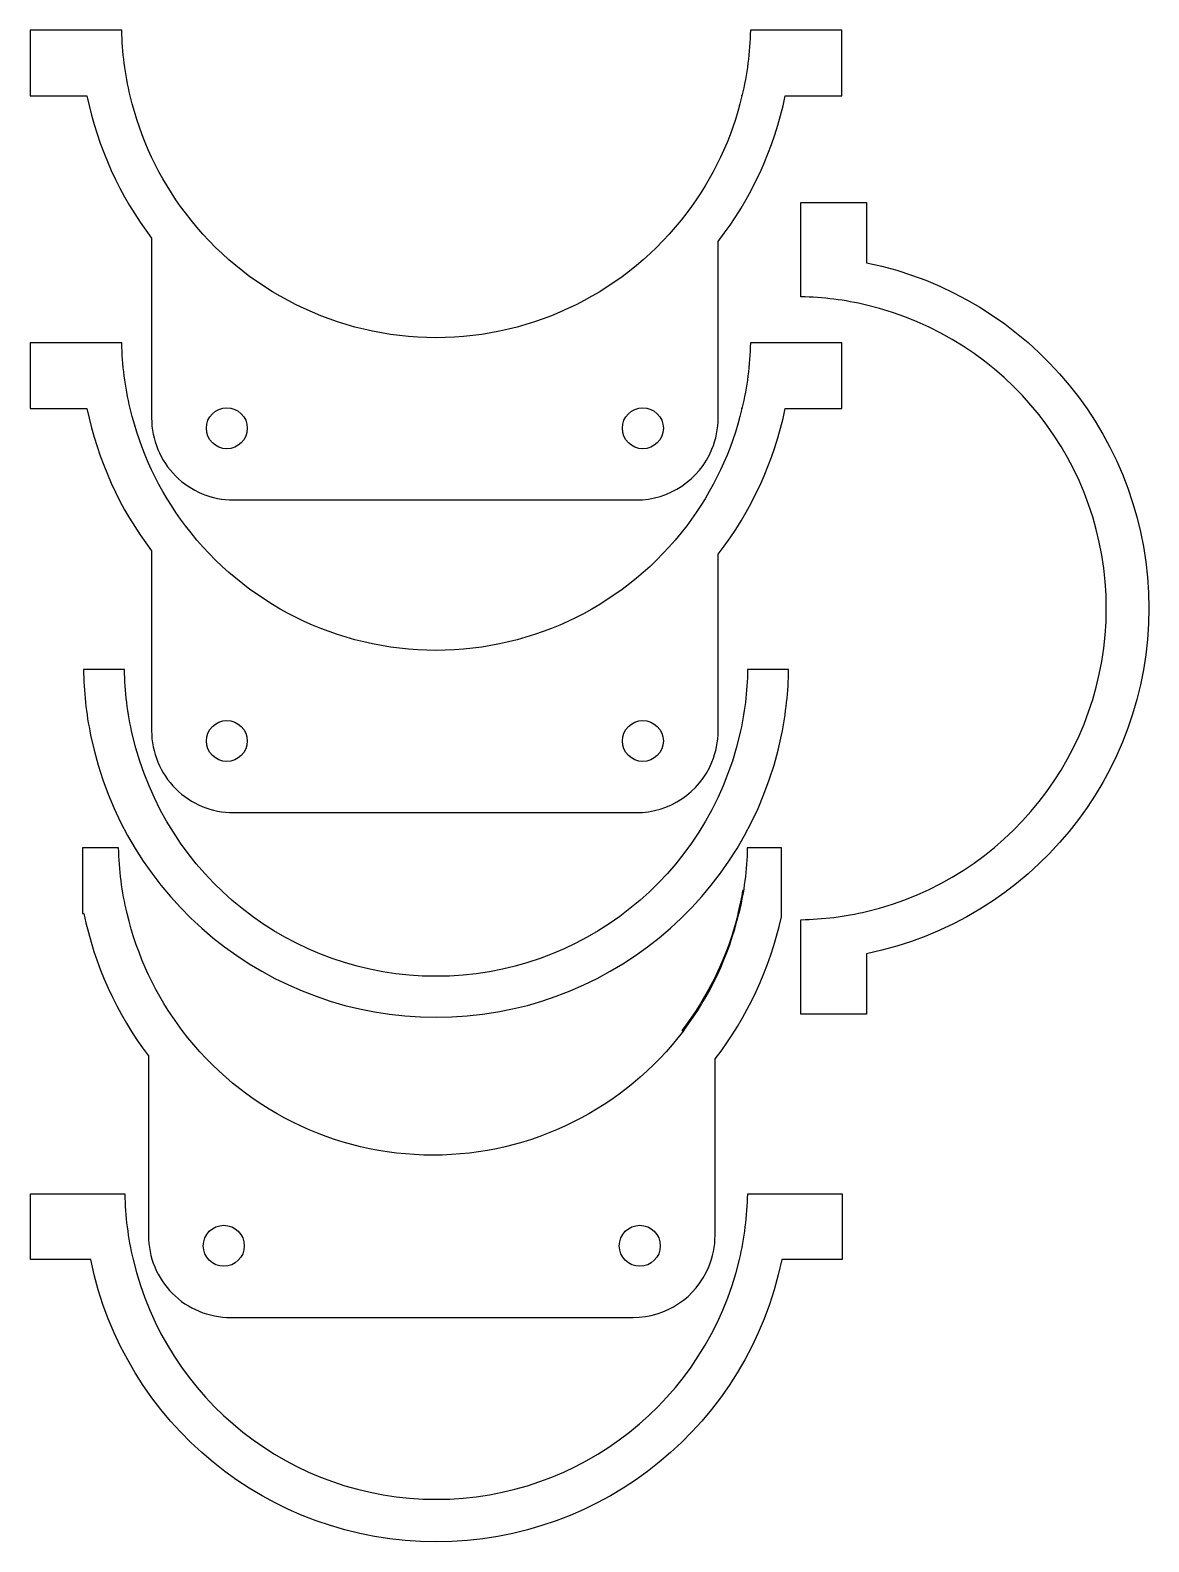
# Model space of a CAD drawing. Extents: x 26 to 162, y 16 to 200.
import ezdxf

# ---------------------------------------------------------------- set-up
doc = ezdxf.new("R2010")
doc.units = 0
doc.header["$LTSCALE"] = 2.97
doc.header["$MEASUREMENT"] = 0
doc.layers.get('0').update_dxf_attribs({"linetype": 'CONTINUOUS'})
doc.layers.add('FRONT_MIDDLE', color=7, linetype='CONTINUOUS')
doc.layers.add('FRONT_TOP', color=7, linetype='CONTINUOUS')

msp = doc.modelspace()

# ---------------------------------------------------------------- linework, layer by layer
at = {"color": 7, "linetype": 'CONTINUOUS'}
for p, q in [((112.81, 192), (112.73, 192)), ((112.81, 153.86), (112.73, 153.86)), ((32.38, 100.29), (32.38, 92.29)), ((112.44, 92.29), (112.36, 92.29))]:
    msp.add_line(p, q, dxfattribs=at)
for points in [[(118.99, 200), (113.84, 200, -0.052726), (112.81, 192, -0.104068), (106.08, 177.71, -0.497292), (44.92, 177.71, -0.104068), (38.19, 192, -0.052726), (37.16, 200), (26, 200), (26, 192), (32.91, 192, 0.11099), (40.8, 174.63), (40.8, 152.71, 0.414214), (50.8, 142.71), (99.91, 142.71, 0.303347), (109.15, 148.89, 0.098491), (109.91, 152.71), (109.91, 174.24, 0.113832), (118.09, 192), (125, 192), (125, 200)], [(118.99, 161.86), (113.84, 161.86, -0.052726), (112.81, 153.86, -0.104068), (106.08, 139.57, -0.497292), (44.92, 139.57, -0.104068), (38.19, 153.86, -0.052726), (37.16, 161.86), (26, 161.86), (26, 153.86), (32.91, 153.86, 0.11099), (40.8, 136.49), (40.8, 114.57, 0.414214), (50.8, 104.57), (99.91, 104.57, 0.303347), (109.15, 110.74, 0.098491), (109.91, 114.57), (109.91, 136.1, 0.113832), (118.09, 153.86), (125, 153.86), (125, 161.86)], [(47.48, 151.45, -1), (52.48, 151.45, -1)], [(98.22, 151.45, -1), (103.22, 151.45, -1)], [(47.48, 113.31, -1), (52.48, 113.31, -1)], [(98.22, 113.31, -1), (103.22, 113.31, -1)], [(47.11, 51.74, -1), (52.11, 51.74, -1)], [(97.85, 51.74, -1), (102.85, 51.74, -1)]]:
    msp.add_lwpolyline(points, format="xyb", close=True, dxfattribs=at)
for points in [[(105.7, 78, -0.497292), (44.54, 78, -0.104068), (37.81, 92.29, -0.052726), (36.78, 100.29), (32.38, 100.29)], [(117.62, 91.87), (117.62, 100.29), (113.46, 100.29, -0.052726), (112.44, 92.29)], [(32.38, 92.29), (32.54, 92.29, 0.11099), (40.42, 74.91), (40.42, 53, 0.414214), (50.42, 43), (99.53, 43, 0.303347), (108.77, 49.17, 0.098491), (109.53, 53), (109.53, 74.53, 0.111354), (117.62, 91.87)], [(112.36, 92.29, -0.104092), (105.47, 78), (105.7, 78)]]:
    msp.add_lwpolyline(points, format="xyb", dxfattribs=at)
for centre, radius, start, end in [((74.98, 101.5), 38.5, 346.1529, 350.4958), ((75.12, 101.14), 38.35, 322.8816, 346.6467)]:
    msp.add_arc(centre, radius, start, end, dxfattribs=at)
at = {"layer": 'FRONT_MIDDLE', "linetype": 'CONTINUOUS'}
msp.add_lwpolyline([(117.64, 114.04, 0.046882), (118.5, 122.04), (113.5, 122.04, -0.053171), (112.52, 114.04, -0.794923), (38.48, 114.04, -0.053171), (37.5, 122.04), (32.5, 122.04, 0.046882), (33.36, 114.04, 0.817062)], format="xyb", close=True, dxfattribs=at)
at = {"layer": 'FRONT_TOP', "linetype": 'CONTINUOUS'}
for points in [[(120, 172.5), (120, 179), (128, 179), (128, 171.64, -0.817062), (128, 87.36), (128, 80), (120, 80), (120, 86.5), (120, 91.51, 0.053203), (128, 92.52, 0.790992), (128, 166.48, 0.053203), (120, 167.49)], [(118.51, 58.07), (125.02, 58.07), (125.02, 50.07), (117.66, 50.07, -0.817062), (33.38, 50.07), (26.02, 50.07), (26.02, 58.07), (32.52, 58.07), (37.53, 58.07, 0.053203), (38.54, 50.07, 0.790992), (112.5, 50.07, 0.053203), (113.51, 58.07)]]:
    msp.add_lwpolyline(points, format="xyb", close=True, dxfattribs=at)

doc.saveas('drawing.dxf')
